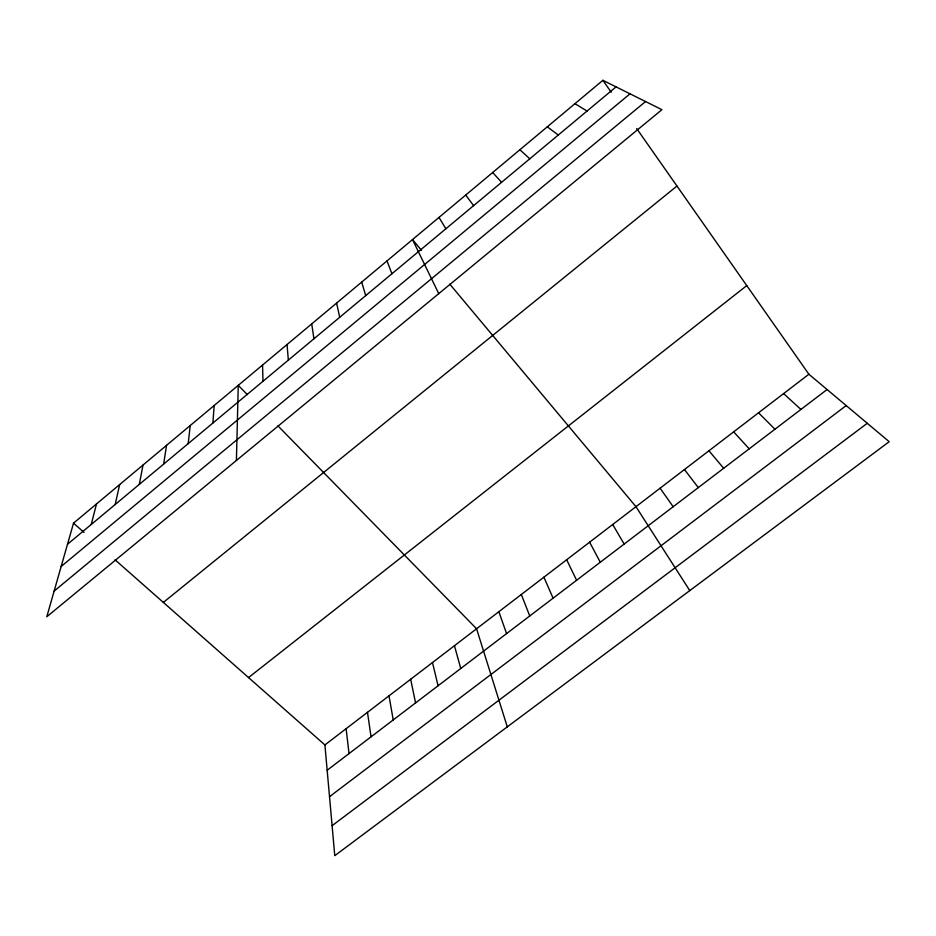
<?xml version="1.0" encoding="UTF-8"?>
<svg xmlns="http://www.w3.org/2000/svg" width="936" height="936" viewBox="0 0 936 936"><rect width="100%" height="100%" fill="white"/><g stroke="black" fill="none" stroke-linecap="round" stroke-linejoin="round"><path stroke-width="1.4" d="M236.41 460.453L238.259 385.351L247.268 394.559M212.905 423.025L214.157 405.51M188.171 443.652L190.254 425.506M163.636 464.104L166.538 445.349M139.312 484.392L143.009 465.04M115.175 504.516L119.668 484.567M91.237 524.476L96.502 503.942M73.523 523.165L46.8 616.765L661.916 109.688L602.878 80.32L73.523 523.165L84.053 532.455M67.497 544.272L616.04 86.872M61.144 566.502L630.01 93.822M54.124 591.096L645.559 101.544M163.355 602.421L676.974 186.042M248.543 677.582L746.752 285.597M324.909 744.939L808.88 374.236L889.2 441.698L334.772 855.679L324.909 744.939L115.058 559.81M327.155 770.246L827.085 389.516M329.519 796.688L846.202 405.58M332.105 825.681L867.274 423.283M574.973 103.674L587.036 111.056M547.303 126.816L558.301 135.03M519.878 149.76L529.811 158.781M783.607 393.588L800.923 409.441M758.534 412.799L774.961 429.214M277.922 425.868L476.576 628.758L507.289 726.862M733.648 431.859L749.209 448.824M492.687 172.505L501.579 182.321M708.95 450.778L723.668 468.281M421.504 250.345L412.507 239.581L438.75 293.658M449.795 284.158L635.965 506.68L689.785 590.604M684.438 469.544L698.314 487.586M465.73 195.051L473.604 205.651M660.114 488.182L673.159 506.739M602.878 80.32L611.208 92.208M636.691 128.571L808.88 374.236M438.996 217.409L445.864 228.77M612.706 524.499L624.148 544.062M589.61 542.19L600.292 562.243M566.678 559.751L576.599 580.273M543.91 577.184L553.082 598.186M521.305 594.5L529.753 615.958M387.001 260.922L391.927 273.745M498.865 611.699L506.575 633.602M361.694 282.087L365.707 295.612M454.451 645.711L460.746 668.515M432.479 662.536L438.083 685.772M336.609 303.077L339.698 317.304M410.67 679.255L415.572 702.913M389.002 695.846L393.237 719.924M311.723 323.891L313.911 338.797M367.485 712.331L371.054 736.819M346.121 728.688L349.023 753.585M287.036 344.542L288.346 360.114M262.548 365.028L262.993 381.268"/></g></svg>
